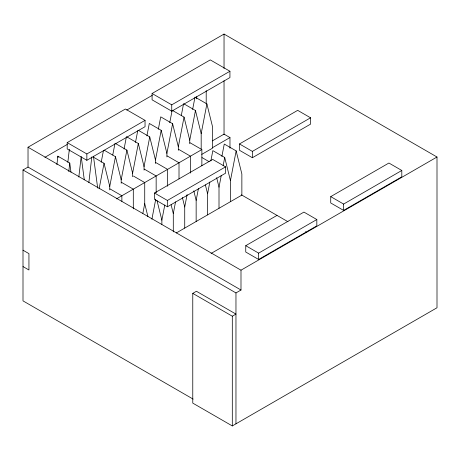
<?xml version="1.0" encoding="UTF-8"?>
<svg xmlns="http://www.w3.org/2000/svg" width="460" height="460" viewBox="0 0 460 460"><rect width="100%" height="100%" fill="white"/><g stroke="black" fill="none" stroke-linecap="round" stroke-linejoin="round"><path stroke-width="0.69" d="M56.896 164.697L57.879 156.17L69.759 163.036L70.978 172.23M67.833 162.368L69.305 149.575L69.494 150.989M68.781 171.563L69.759 163.036M78.821 177.042L81.19 156.434L84.278 179.78M88.86 182.528L91.799 156.946M101.194 162.265L103.454 150.529M99.13 188.841L104.046 163.3L93.351 157.124M112.757 154.98L114.885 143.928M109.756 189.911L109.756 186.392L115.471 156.699L104.184 150.178M124.05 149.069L126.442 136.643M121.187 183.31L121.187 179.791L126.902 150.104L115.017 143.238M135.481 142.474L137.735 130.738M132.612 176.715L132.612 173.196L138.328 143.503L127.035 136.988M146.907 135.878L149.299 123.447L161.184 130.306L166.899 153.398L166.899 156.917M144.043 170.114L144.043 166.595L149.753 136.907L138.466 130.387M158.332 129.277L160.724 116.851L172.609 123.711L178.325 146.803L178.325 150.322M142.864 213.342L144.727 203.677L144.727 182.562L133.434 176.042M155.468 163.518L155.468 159.999L161.184 130.306M169.763 122.682L172.023 110.94M151.903 219.173L155.756 199.151M166.899 153.398L172.609 123.711M181.32 115.391L183.448 104.345M161.868 224.394L161.868 220.167L164.789 204.982M178.325 146.803L184.04 117.116L172.155 110.251M192.619 109.486L195.011 97.054M173.293 231.869L173.293 213.572L175.553 201.836M189.75 143.727L189.75 140.208L195.465 110.515L183.58 103.655M184.724 228.085L184.724 206.977L187.117 194.545M201.181 149.092L201.181 133.607L206.891 103.92L195.603 97.399M196.15 221.49L196.15 200.376L198.409 188.64M210.841 160.988L212.836 150.633L224.721 157.492L230.437 180.584L230.437 201.698M207.581 214.895L207.581 193.781L209.84 182.039M221.869 156.463L224.261 144.032L236.147 150.892L241.862 173.989L241.862 195.097L176.301 232.95M219.006 208.294L219.006 187.18L221.266 175.444M223.129 165.778L224.721 157.492M230.437 180.584L236.147 150.892M28.025 147.223L240.994 270.181L240.994 290.024L28.025 167.072L28.025 147.223L224.037 34.063L437 157.015L437 307.763L232.306 425.937L192.769 403.109L192.769 293.377L196.426 291.266L235.963 314.094L232.306 316.204L192.769 293.377M152.087 93.495L210.277 59.898L229.931 71.248L229.931 77.579L171.741 111.176L152.087 99.826L152.087 93.495L171.741 104.84L229.931 71.248M67.194 142.612L125.384 109.014L145.044 120.359L145.044 126.695L86.854 160.293L67.194 148.942L67.194 142.612L86.854 153.956L145.044 120.359M193.125 399.096L23 300.874L23 169.976L28.025 167.072M44.879 157.343L67.218 144.446M126.782 110.055L152.225 95.37M212.353 140.881L224.037 134.136L229.977 137.569L229.977 148.241M116.46 198.881L201.865 149.575L201.865 165.761M212.549 147.625L229.977 137.569M201.779 154.376L212.606 148.126L212.606 127.012L206.891 103.92M154.502 193.016L212.692 159.419L225.584 166.859L225.584 173.196L167.394 206.793L154.502 199.347L154.502 193.016L167.394 200.456L225.584 166.859M239.487 143.951L297.672 110.354L310.563 117.8L310.563 124.131L252.373 157.728L239.487 150.288L239.487 143.951L252.373 151.392L310.563 117.8M211.088 253.454L277.012 215.395M245.743 245.692L303.933 212.094L316.825 219.535L316.825 225.871L258.635 259.469L245.743 252.022L245.743 245.692L258.635 253.132L316.825 219.535M330.723 196.627L388.913 163.03L401.804 170.476L401.804 176.807L343.614 210.404L330.723 202.963L330.723 196.627L343.614 204.067L401.804 170.476M240.994 270.181L437 157.015M23 169.976L235.963 292.928L240.994 290.024M189.98 142.715L201.865 149.575M202.003 157.573L209.133 161.69M178.555 149.31L190.44 156.17L190.44 173.064M241.419 194.844L287.989 221.731M305.371 231.765L306.78 232.576M167.124 155.905L179.009 162.771L179.009 178.957M155.698 162.506L167.584 169.366L167.584 186.26M144.267 169.102L156.153 175.967L156.153 192.855M121.417 182.298L133.302 189.158L133.302 208.863M109.986 188.899L121.871 195.759L121.871 201.388M23 250.2L28.94 253.632L28.94 269.997L23 266.564M216.654 177.675L219.006 187.18M195.465 110.515L201.181 133.607M205.396 184.949L207.581 193.781M184.04 117.116L189.75 140.208M193.798 190.871L196.15 200.376M182.373 197.466L184.724 206.977M171.114 204.746L173.293 213.572M149.753 136.907L155.468 159.999M156.992 200.474L161.868 220.167M138.328 143.503L144.043 166.595M144.727 203.677L147.919 216.579M126.902 150.104L132.612 173.196M115.471 156.699L121.187 179.791M104.046 163.3L109.756 186.392M93.46 156.204L97.675 188.036M57.879 156.17L58.063 157.584M343.614 204.067L343.614 210.404M258.635 253.132L258.635 259.469M252.373 151.392L252.373 157.728M235.963 292.928L235.963 423.827M232.306 316.204L232.306 425.937M224.037 34.063L224.037 68.517M224.037 80.718L224.037 134.556M206.206 90.666L206.206 103.54M196.702 96.675L196.702 98.825M171.741 104.84L171.741 111.176M167.394 200.456L167.394 206.793M86.854 153.956L86.854 160.293"/></g></svg>
